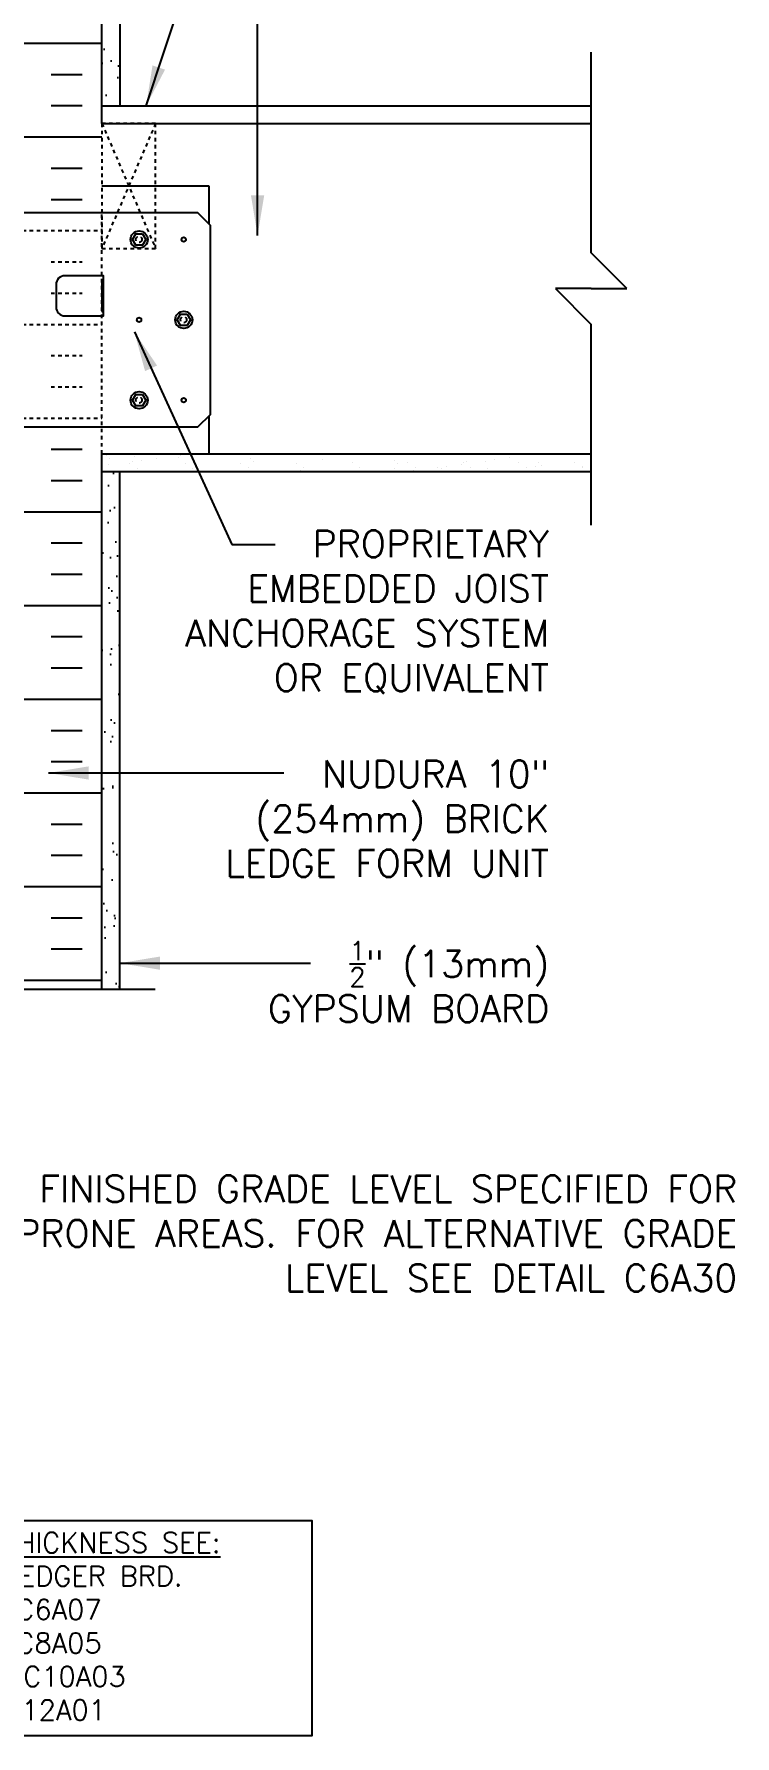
# Model space of a CAD drawing. Header units: inches. Extents: x 94.9 to 180.3, y -51.5 to 24.4.
# Drawn here: x 160.63 to 180.25, y -51.51 to -3.84 of the extents above; entities that cross this region are included whole.
import ezdxf

# ---------------------------------------------------------------- set-up
doc = ezdxf.new("R2010")
doc.units = ezdxf.units.IN
doc.header["$LTSCALE"] = 0.5
doc.header["$MEASUREMENT"] = 0
doc.linetypes.add('DASHED2', pattern=[0.375, 0.25, -0.125])
doc.linetypes.add('HIDDEN2', pattern=[0.1875, 0.125, -0.0625])
for name, color, linetype in [('HATCH', 12, 'Continuous'), ('line25', 2, 'Continuous'), ('LINE50', 5, 'Continuous'), ('LINE9', 9, 'Continuous'), ('TEXT', 4, 'Continuous')]:
    doc.layers.add(name, color=color, linetype=linetype)
doc.styles.add('DIM', font='romans.shx', dxfattribs={"width": 0.7})
doc.styles.add('ROMANS', font='romans.shx', dxfattribs={"height": 1.125})
doc.styles.get("Standard").update_dxf_attribs({"font": 'romans.shx', "height": 1.125})
doc.dimstyles.new('ext_12', dxfattribs={"dimscale": 12, "dimtxt": 0.09375, "dimasz": 0.09375, "dimexe": 0.09375, "dimexo": 0.0625, "dimgap": 0.0625, "dimtad": 1, "dimdec": 1, "dimzin": 3, "dimdsep": 46, "dimlunit": 4, "dimtxsty": 'DIM', "dimcen": 0.09, "dimdle": 0.09375, "dimclrt": 4, "dimadec": 0, "dimazin": 0, "dimtfac": 1, "dimtdec": 1, "dimtmove": 2, "dimatfit": 3, "dimfxl": 0, "dimfrac": 2, "dimtolj": 1, "dimtzin": 0, "dimarcsym": 0})
pattern_1 = [(37.5, (140.10294, -43.4712), (-0.031497, 0.963412), [0, -0.76, 0, -0.85, 0, -0.8125]), (7.5, (140.103, -43.4712), (0.884888, 1.411073), [0, -0.41, 0, -0.685, 0, -0.2625]), (327.5, (139.48794, -43.4712), (1.557071, 0.00283), [0, -0.25, 0, -0.9, 0, -1.175]), (317.5, (139.488, -43.4712), (1.503063, 0.438838), [0, -0.125, 0, -0.59, 0, -0.675])]

msp = doc.modelspace()

# ---------------------------------------------------------------- hatches: boundary and pattern name
at = {"layer": 'HATCH'}
h = msp.add_hatch(dxfattribs=at)
h.set_pattern_fill('AR-SAND', color=256, scale=0.5, style=0)
h.set_pattern_definition(pattern_1)
h.paths.add_polyline_path([(163.029, 23.404), (162.529, 23.404), (162.529, 5.404), (162.517, -5.846), (163.029, -5.846)])
h = msp.add_hatch(dxfattribs=at)
h.set_pattern_fill('INSUL', color=256, scale=7, style=0)
h.set_pattern_definition([(0, (140.103, -43.4712), (0, 2.625), []), (0, (140.103, -42.5962), (0, 2.625), [0.875, -0.875]), (0, (140.103, -41.7212), (0, 2.625), [0.875, -0.875])])
h.paths.add_polyline_path([(162.529, -15.596), (162.529, -14.846), (159.904, -14.846), (159.904, -30.596), (162.529, -30.596)])
h.paths.add_polyline_path([(162.529, 5.404), (162.092, 5.404), (162.092, 4.904), (160.592, 4.904), (160.592, 5.404), (159.904, 5.404), (159.904, -8.846), (162.529, -8.846), (162.529, -6.346)])
h = msp.add_hatch(dxfattribs=at)
h.set_pattern_fill('AR-SAND', color=256, scale=0.5, style=0)
h.set_pattern_definition(pattern_1)
h.paths.add_polyline_path([(163.029, -16.408), (162.936, -16.096), (162.529, -16.096), (162.529, -30.596), (163.029, -30.596)])

# ---------------------------------------------------------------- linework, layer by layer
at = {"layer": 'HATCH', "linetype": 'HIDDEN2'}
for p, q in [((159.904, -9.346), (162.529, -9.346)), ((161.103, -10.221), (161.978, -10.221)), ((161.103, -11.096), (161.978, -11.096)), ((159.904, -11.971), (162.529, -11.971)), ((161.103, -12.846), (161.978, -12.846)), ((161.103, -13.721), (161.978, -13.721)), ((159.904, -14.596), (162.529, -14.596))]:
    msp.add_line(p, q, dxfattribs=at)
at = {"layer": 'HATCH'}
for p, q in [((162.649, -15.658), (162.649, -15.658)), ((163.454, -15.678), (163.454, -15.678)), ((164.052, -15.721), (164.052, -15.721)), ((164.679, -15.703), (164.679, -15.703)), ((164.731, -15.632), (164.731, -15.632)), ((164.804, -15.629), (164.804, -15.629)), ((164.991, -15.598), (164.991, -15.598)), ((166.113, -15.612), (166.113, -15.612)), ((166.68, -15.72), (166.68, -15.72)), ((167.392, -15.619), (167.392, -15.619)), ((173.934, -15.715), (173.934, -15.715)), ((174.613, -15.626), (174.613, -15.626)), ((162.706, -15.899), (162.706, -15.899)), ((162.741, -15.743), (162.741, -15.743)), ((163.303, -15.867), (163.303, -15.867)), ((163.385, -15.809), (163.385, -15.809)), ((163.513, -16.001), (163.513, -16.001)), ((163.645, -15.775), (163.645, -15.775)), ((164.86, -15.864), (164.86, -15.864)), ((165.07, -15.998), (165.07, -15.998)), ((166.417, -15.861), (166.417, -15.861)), ((166.628, -15.995), (166.628, -15.995)), ((166.772, -15.804), (166.772, -15.804)), ((166.789, -16.081), (166.789, -16.081)), ((167.974, -15.858), (167.974, -15.858)), ((168.098, -16.065), (168.098, -16.065)), ((168.185, -15.993), (168.185, -15.993)), ((168.71, -15.764), (168.71, -15.764)), ((169.377, -16.071), (169.377, -16.071)), ((169.531, -15.855), (169.531, -15.855)), ((169.742, -15.99), (169.742, -15.99)), ((170.711, -15.781), (170.711, -15.781)), ((170.727, -16.022), (170.727, -16.022)), ((170.803, -15.866), (170.803, -15.866)), ((171.088, -15.853), (171.088, -15.853)), ((171.242, -16.069), (171.242, -16.069)), ((171.299, -15.987), (171.299, -15.987)), ((171.921, -15.98), (171.921, -15.98)), ((172.036, -16.005), (172.036, -16.005)), ((172.182, -15.946), (172.182, -15.946)), ((172.588, -15.892), (172.588, -15.892)), ((172.645, -15.85), (172.645, -15.85)), ((172.741, -15.825), (172.741, -15.825)), ((172.856, -15.984), (172.856, -15.984)), ((173.267, -15.803), (173.267, -15.803)), ((173.315, -16.011), (173.315, -16.011)), ((173.527, -15.768), (173.527, -15.768)), ((174.202, -15.847), (174.202, -15.847)), ((174.413, -15.981), (174.413, -15.981)), ((174.666, -15.963), (174.666, -15.963)), ((174.742, -15.843), (174.742, -15.843)), ((174.834, -15.927), (174.834, -15.927)), ((175.759, -15.844), (175.759, -15.844)), ((175.97, -15.978), (175.97, -15.978)), ((175.974, -15.946), (175.974, -15.946))]:
    msp.add_line(p, q, dxfattribs=at)
at = {"layer": 'line25'}
for p, q in [((162.529, -6.346), (176.228, -6.346)), ((165.529, -8.096), (162.529, -8.096)), ((165.529, -9.16), (165.529, -8.096)), ((165.529, -15.596), (165.529, -14.533)), ((162.529, -15.596), (176.228, -15.596))]:
    msp.add_line(p, q, dxfattribs=at)
msp.add_lwpolyline([(159.069, -14.846), (165.216, -14.846), (165.569, -14.493), (165.569, -9.2), (165.216, -8.846), (159.069, -8.846)], dxfattribs=at)
msp.add_lwpolyline([(161.244, -11.484, 0.414214), (161.494, -11.734), (162.569, -11.734), (162.569, -10.609), (161.494, -10.609, 0.414214), (161.244, -10.859)], format="xyb", close=True, dxfattribs=at)
at = {"layer": 'LINE50'}
for p, q in [((162.529, -6.346), (162.529, 5.404)), ((162.529, -30.596), (162.529, -15.596))]:
    msp.add_line(p, q, dxfattribs=at)
at = {"layer": 'LINE9'}
for p, q in [((163.029, 23.404), (163.029, -5.846)), ((176.228, -9.971), (176.228, -4.346)), ((162.529, -5.846), (176.228, -5.846)), ((177.228, -10.971), (176.228, -9.971)), ((162.529, -10.734), (162.529, -11.609)), ((162.529, -10.734), (162.569, -10.734)), ((176.228, -10.971), (175.228, -10.971)), ((175.228, -10.971), (176.228, -11.971)), ((176.228, -10.971), (177.228, -10.971)), ((162.529, -11.609), (162.569, -11.609)), ((176.228, -17.596), (176.228, -11.971)), ((162.529, -16.096), (176.228, -16.096)), ((163.029, -30.596), (163.029, -16.096)), ((156.186, -30.596), (164.018, -30.596))]:
    msp.add_line(p, q, dxfattribs=at)
at = {"layer": 'LINE9', "linetype": 'HIDDEN2'}
for p, q in [((164.029, -6.346), (162.529, -9.846)), ((162.529, -6.346), (164.029, -9.846)), ((162.529, -15.596), (162.529, -8.846))]:
    msp.add_line(p, q, dxfattribs=at)
msp.add_lwpolyline([(162.529, -9.846), (164.029, -9.846), (164.029, -6.346), (162.529, -6.346)], close=True, dxfattribs=at)
at = {"layer": 'LINE9'}
for points in [[(163.662, -9.436), (163.754, -9.596), (163.662, -9.756), (163.477, -9.756), (163.385, -9.596), (163.477, -9.436)], [(164.912, -11.686), (165.004, -11.846), (164.912, -12.006), (164.727, -12.006), (164.635, -11.846), (164.727, -11.686)], [(163.662, -13.936), (163.754, -14.096), (163.662, -14.256), (163.477, -14.256), (163.385, -14.096), (163.477, -13.936)]]:
    msp.add_lwpolyline(points, close=True, dxfattribs=at)
for centre, radius in [((163.57, -9.596), 0.241), ((164.819, -9.596), 0.0625), ((163.569, -11.846), 0.0625), ((164.82, -11.846), 0.241), ((163.57, -14.096), 0.241), ((164.819, -14.096), 0.0625)]:
    msp.add_circle(centre, radius, dxfattribs=at)
at = {"layer": 'LINE9', "linetype": 'DASHED2'}
for centre in [(163.565, -9.593), (164.815, -11.843), (163.565, -14.093)]:
    msp.add_circle(centre, 0.0843, dxfattribs=at)
at = {"layer": 'TEXT'}
msp.add_lwpolyline([(150.741, -45.477), (168.402, -45.477), (168.402, -51.515), (150.741, -51.515)], dxfattribs=at)

# ---------------------------------------------------------------- texts
at = {"layer": 'TEXT', "char_height": 0.75, "attachment_point": 6, "style": 'ROMANS'}
for s, insert, width in [('\\A1;PROPRIETARY EMBEDDED JOIST ANCHORAGE SYSTEM OR EQUIVALENT', (175.048, -20.03), 11.43486), ('\\A1;NUDURA 10" (254mm) BRICK LEDGE FORM UNIT', (175.048, -25.819), 11.10064), ('\\A1;{\\H0.7x;\\S1/2;}" (13mm) GYPSUM BOARD', (175.048, -30.387), 9.10676), ('\\A1;NOTE: FINISHED GRADE LEVEL SPECIFIED FOR FROST PRONE AREAS. FOR ALTERNATIVE GRADE LEVEL SEE DETAIL C6A30', (180.315, -37.437), 27.2137)]:
    msp.add_mtext(s, dxfattribs=dict(at, insert=insert, width=width))
at = {"layer": 'TEXT', "insert": (151.117, -48.443), "char_height": 0.5625, "width": 23.33295, "attachment_point": 4}
msp.add_mtext('{\\LFOR ALTERNATE CORE THICKNESS SEE:\\P}        ALT. HANGER  LEDGER BRD.\\PC6A15     C6A22      C6A07     \\PC8A12     C8A22      C8A05\\PC12A08    C10A20     C10A03\\P          C12A18     C12A01', dxfattribs=at)

# ---------------------------------------------------------------- leaders
at = {"layer": 'TEXT'}
for points in [[(163.767, -5.846), (166.976, 3.867), (167.965, 3.867)], [(166.886, -9.486), (166.886, -3.208), (167.48, -3.208)], [(163.436, -12.181), (166.162, -18.138), (167.374, -18.138)], [(161.029, -24.539), (167.619, -24.539)], [(163.029, -29.866), (168.365, -29.866)]]:
    msp.add_leader(points, dimstyle='ext_12', override={"dimgap": 0.0625, "dimtad": 0}, dxfattribs=at)

doc.saveas('drawing.dxf')
